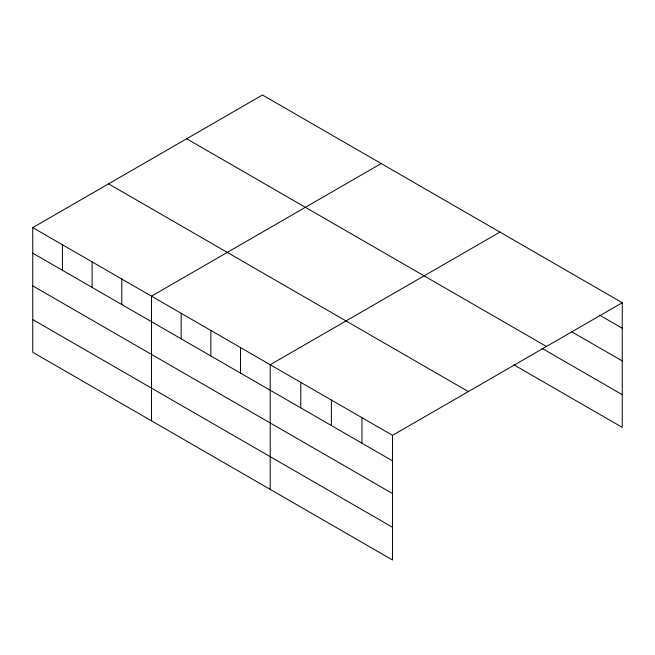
<?xml version="1.0" encoding="UTF-8"?>
<svg xmlns="http://www.w3.org/2000/svg" width="655" height="655" viewBox="0 0 655 655"><rect width="100%" height="100%" fill="white"/><g stroke="black" fill="none" stroke-linecap="round" stroke-linejoin="round"><path stroke-width="0.98" d="M392.533 493.575L392.533 435.338L32.75 227.621L32.75 352.284L392.533 560L392.533 493.575L32.75 285.858M513.905 364.827L622.25 427.379L622.25 302.716L262.467 95L32.75 227.621M381.194 163.545L151.477 296.166L151.477 420.829M499.921 232.091L270.204 364.712L270.204 489.383M392.533 435.338L622.25 302.716M599.53 315.112L622.25 328.229M571.569 331.692L622.25 360.946M186.659 138.762L546.442 346.479M541.865 348.247L622.25 394.662M108.558 183.858L468.341 391.575M32.75 253.141L392.533 460.858M32.75 319.566L392.533 527.283M361.953 417.685L361.953 443.198M331.373 400.025L331.373 425.545M300.784 382.373L300.784 407.885M240.524 347.576L240.524 373.096M210.844 330.439L210.844 355.96M181.157 313.303L181.157 338.823M121.797 279.03L121.797 304.55M92.118 261.894L92.118 287.414M62.43 244.757L62.43 270.278"/></g></svg>
